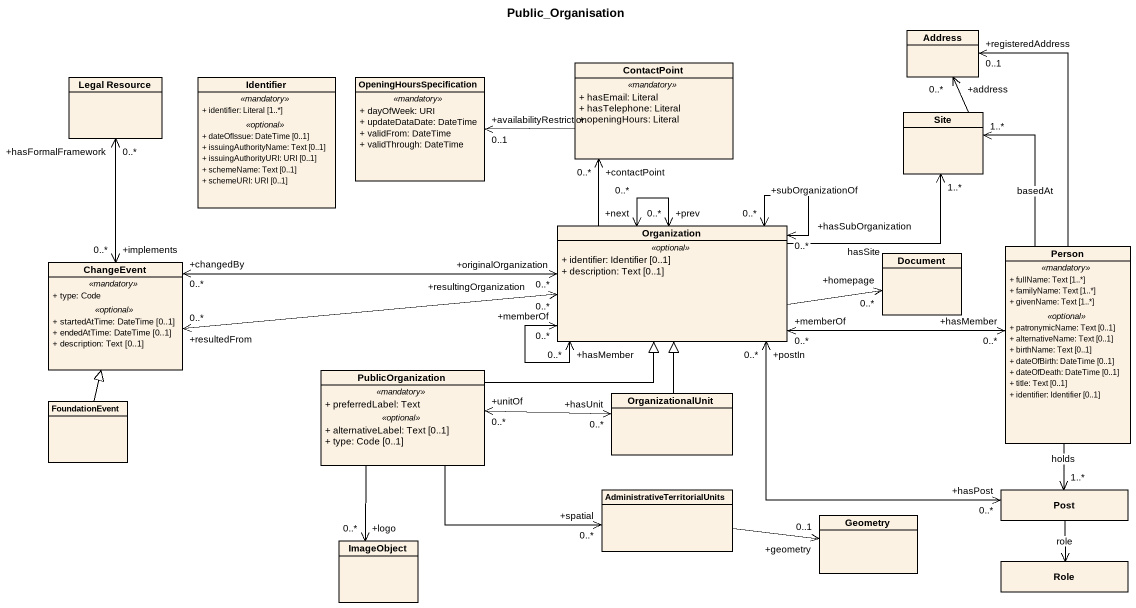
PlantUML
@startuml
title Public_Organisation
hide circle
hide empty members
skinparam classAttributeIconSize 0
class ContactPoint {
  .. <<mandatory>> ..
  + hasEmail: Literal
  + hasTelephone: Literal
  + openingHours: Literal
}
class Address
class "Legal Resource" as Legal_Resource
class Identifier {
  .. <<mandatory>> ..
  + identifier: Literal [1..*]
  .. <<optional>> ..
  + dateOfIssue: DateTime [0..1]
  + issuingAuthorityName: Text [0..1]
  + issuingAuthorityURI: URI [0..1]
  + schemeName: Text [0..1]
  + schemeURI: URI [0..1]
}
class OpeningHoursSpecification {
  .. <<mandatory>> ..
  + dayOfWeek: URI
  + updateDataDate: DateTime
  + validFrom: DateTime
  + validThrough: DateTime
}
class Site
class Organization {
  .. <<optional>> ..
  + identifier: Identifier [0..1]
  + description: Text [0..1]
}
class ChangeEvent {
  .. <<mandatory>> ..
  + type: Code
  .. <<optional>> ..
  + startedAtTime: DateTime [0..1]
  + endedAtTime: DateTime [0..1]
  + description: Text [0..1]
}
class Document
class "Person" as Person_ {
  .. <<mandatory>> ..
  + fullName: Text [1..*]
  + familyName: Text [1..*]
  + givenName: Text [1..*]
  .. <<optional>> ..
  + patronymicName: Text [0..1]
  + alternativeName: Text [0..1]
  + birthName: Text [0..1]
  + dateOfBirth: DateTime [0..1]
  + dateOfDeath: DateTime [0..1]
  + title: Text [0..1]
  + identifier: Identifier [0..1]
}
class PublicOrganization {
  .. <<mandatory>> ..
  + preferredLabel: Text
  .. <<optional>> ..
  + alternativeLabel: Text [0..1]
  + type: Code [0..1]
}
class FoundationEvent
class OrganizationalUnit
class "AdministrativeTerritorialUnits" as AdministrativeTerritorialUni
class Post
class ImageObject
class Geometry
class Role
ContactPoint -left-> "+availabilityRestriction\n0..1" OpeningHoursSpecification
Site -up-> "+address\n0..*" Address
Organization -up-> "+contactPoint\n0..*" ContactPoint
Organization -right-> "1..*" Site : hasSite
Organization "+memberOf\n0..*" <--> "+hasMember\n0..*" Organization
Organization "+prev\n0..*" <--> "+next\n0..*" Organization
Organization "+hasSubOrganization\n0..*" <--> "+subOrganizationOf\n0..*" Organization
Organization "+resultingOrganization\n0..*" <-left-> "+resultedFrom\n0..*" ChangeEvent
Organization -right-> "+homepage\n0..*" Document
ChangeEvent "+implements\n0..*" <-up-> "+hasFormalFramework\n0..*" Legal_Resource
ChangeEvent "+changedBy\n0..*" <-right-> "+originalOrganization\n0..*" Organization
Person_ -up-> "+registeredAddress\n0..1" Address
Person_ -up-> "1..*" Site : basedAt
Person_ "+hasMember\n0..*" <-left-> "+memberOf\n0..*" Organization
Person_ --> "1..*" Post : holds
PublicOrganization -right-|> Organization
PublicOrganization "+unitOf\n0..*" <-right-> "+hasUnit\n0..*" OrganizationalUnit
PublicOrganization -right-> "+spatial\n0..*" AdministrativeTerritorialUni
PublicOrganization --> "+logo\n0..*" ImageObject
FoundationEvent -up-|> ChangeEvent
OrganizationalUnit -up-|> Organization
AdministrativeTerritorialUni -right-> "+geometry\n0..1" Geometry
Post "+hasPost\n0..*" <-left-> "+postIn\n0..*" Organization
Post --> Role : role
@enduml
